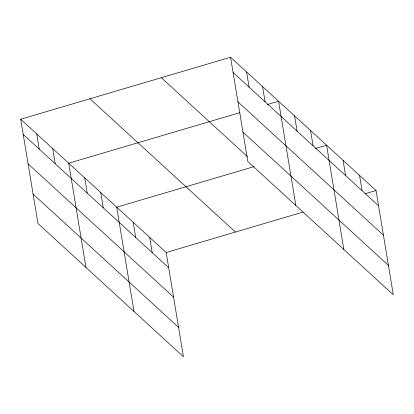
<?xml version="1.0" encoding="UTF-8"?>
<svg xmlns="http://www.w3.org/2000/svg" width="414" height="414" viewBox="0 0 414 414"><rect width="100%" height="100%" fill="white"/><g stroke="black" fill="none" stroke-linecap="round" stroke-linejoin="round"><path stroke-width="0.62" d="M20.7 119.222L166.174 252.504L183.433 356.749L37.959 223.472L20.7 119.222L230.567 57.251L376.041 190.528L393.3 294.778L247.826 161.496L230.567 57.251M239.618 112.737L68.708 163.204L85.967 267.454M267.444 104.519L278.575 101.233L295.834 205.479M254.248 166.573L116.712 207.186L133.97 311.431M315.452 148.502L326.579 145.216L343.837 249.461M166.174 252.504L303.095 212.071M364.91 193.814L376.041 190.528M233.092 72.507L378.567 205.784M237.952 101.875L383.431 235.152M242.961 132.133L388.441 265.41M161.31 77.703L247.443 156.611M89.957 98.775L235.431 232.052M23.225 134.478L168.7 267.76M28.085 163.846L173.564 297.123M33.094 194.104L178.574 327.381M359.554 175.422L362.079 190.678M343.066 160.321L345.592 175.577M310.578 130.555L313.103 145.811M294.577 115.894L297.102 131.15M262.569 86.573L265.095 101.828M246.568 71.912L249.093 87.168M149.687 237.398L152.212 252.654M133.199 222.292L135.725 237.548M100.711 192.526L103.236 207.781M84.71 177.865L87.235 193.121M52.702 148.543L55.228 163.799M36.701 133.882L39.226 149.138"/></g></svg>
